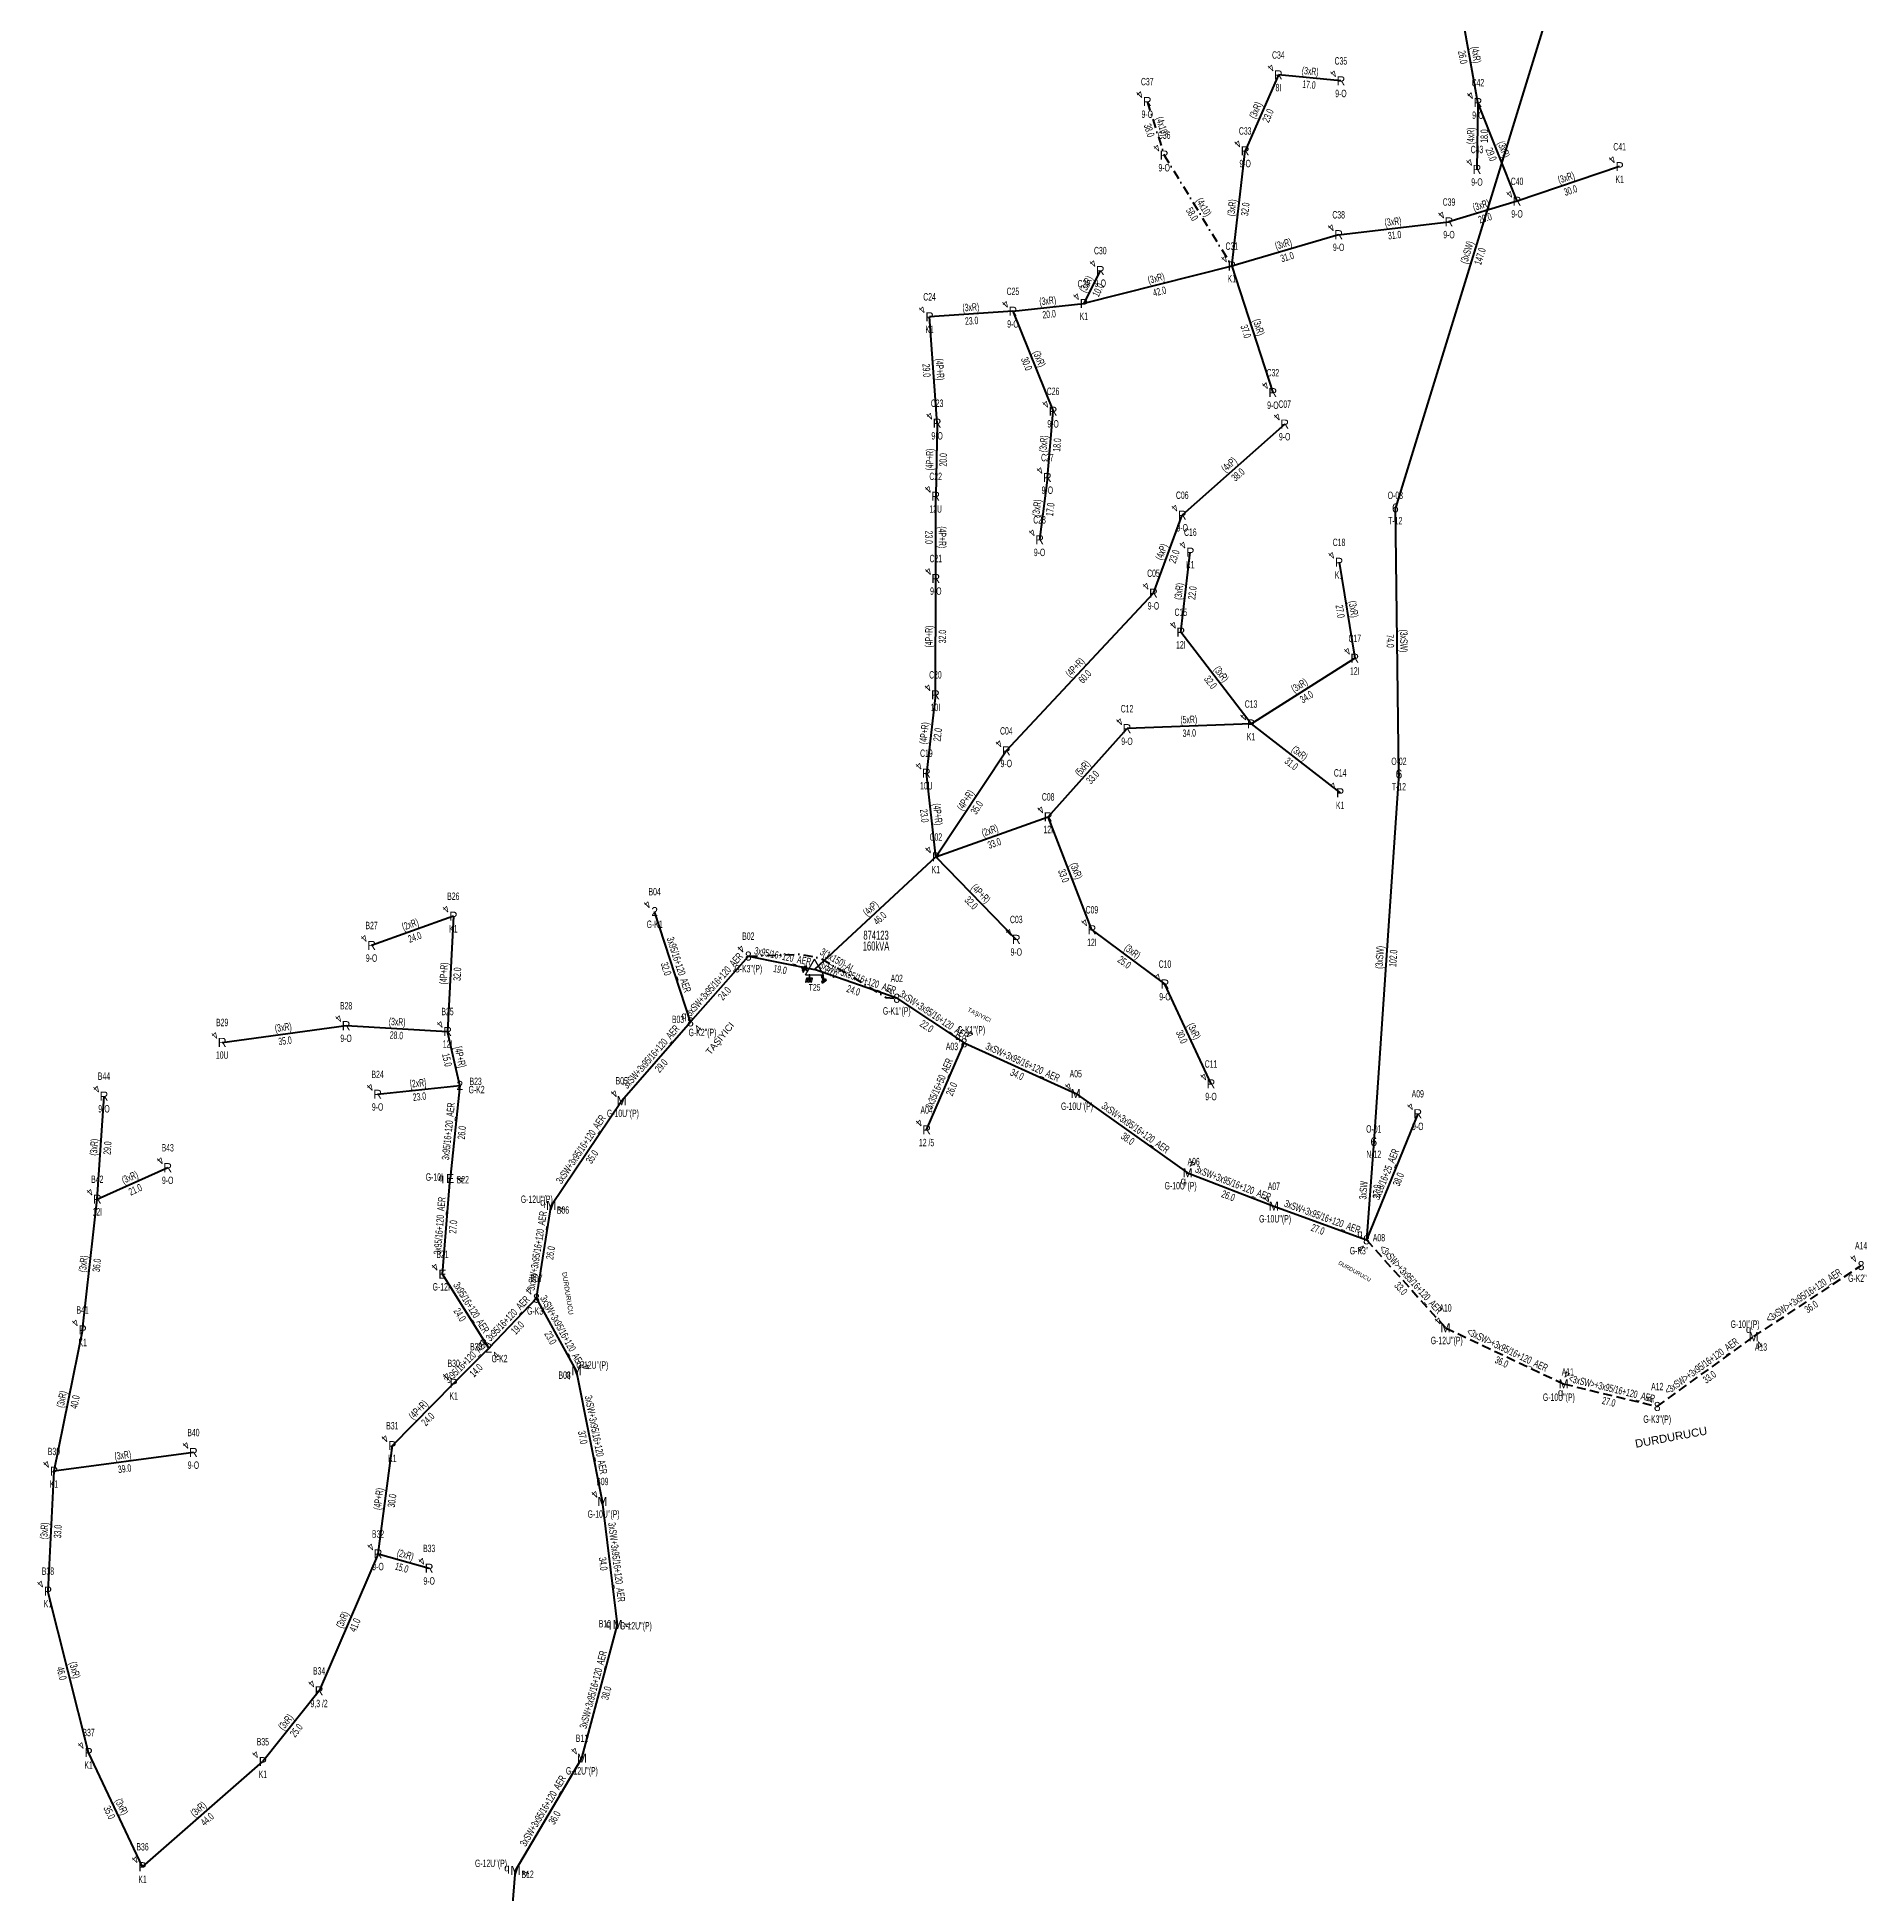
# Model space of a CAD drawing. Header units: millimetres. Extents: x 575398 to 593980, y 4181204 to 4193824.
# Drawn here: x 578918 to 579423, y 4191492 to 4192005 of the extents above; entities that cross this region are included whole.
import ezdxf
from ezdxf.enums import TextEntityAlignment as Align

# ---------------------------------------------------------------- set-up
doc = ezdxf.new("R2010")
doc.units = ezdxf.units.MM
doc.linetypes.add('DASHDOT', pattern=[5, 2.5, -1.25, 0, -1.25])
doc.linetypes.add('DASHED', pattern=[3.75, 2.5, -1.25])
for name, color, linetype, lineweight in [('DIREK_AG_MEVCUT', 120, 'Continuous', 25), ('DIREK_AG_YENI', 108, 'Continuous', 25), ('DIREK_ENH_MEVCUT', 6, 'Continuous', 25), ('DIREK_OG_YENI', 10, 'Continuous', 25), ('HAT_AG_HAVAI_BYSK', 3, 'Continuous', 50), ('HAT_AG_HAVAI_MEVCUT', 126, 'Continuous', 50), ('HAT_AG_HAVAI_YENI', 3, 'Continuous', 50), ('HAT_AG_YERALTI_MEVCUT', 126, 'DASHDOT', 50), ('HAT_OG_HAVAI_ILERDE', 1, 'DASHED', 70), ('HAT_OG_HAVAI_MEVCUT', 48, 'Continuous', 70), ('HAT_OG_HAVAI_YENI', 1, 'Continuous', 70), ('HAT_OG_YERALTI_YENI', 1, 'DASHDOT', 70), ('KULLANICI', 1, 'Continuous', 25), ('TRAFO_MEVCUT', 5, 'Continuous', 30), ('TRAFO_TADILAT_BYSK', 5, 'Continuous', 30)]:
    doc.layers.add(name, color=color, linetype=linetype, lineweight=lineweight)
doc.styles.add('Direk', font='B_CAD')
doc.styles.get("Standard").update_dxf_attribs({"font": 'Arial'})

# ---------------------------------------------------------------- blocks, each defined once
blk = doc.blocks.new('MEV_DIREK')
h = blk.add_hatch(color=32)
h.paths.add_polyline_path([(-2.14, 0.97), (-2.35, 1.09), (-3.31, -0.55), (-3.09, -0.67), (-2.67, 0.06), (-1.89, -0.39), (-1.79, -0.22), (-2.56, 0.23)])
h.paths.add_polyline_path([(-3.46, -0.17), (-3.33, -0.25), (-2.61, 0.99), (-2.74, 1.06)])
h.paths.add_polyline_path([(-3.54, 0.29), (-3.41, 0.22), (-3.05, 0.82), (-3.18, 0.9)])
h.paths.add_polyline_path([(-3.58, 0.81), (-3.66, 0.68), (-3.53, 0.61), (-3.45, 0.74)])
h.paths.add_polyline_path([(-1.51, -2.34), (-2.26, -2.33), (-2.52, -3.47), (-2.42, -3.47), (-2.21, -2.53), (-1.91, -2.54), (-2.12, -3.47), (-2.02, -3.47), (-1.81, -2.54), (-1.51, -2.54), (-1.72, -3.47), (-1.62, -3.48), (-1.41, -2.54), (-1.11, -2.54), (-1.32, -3.48), (-1.22, -3.48), (-1.01, -2.54), (-0.71, -2.55), (-0.92, -3.48), (-0.82, -3.48), (-0.56, -2.35), (-1.31, -2.34), (-1.31, -1.44), (-1.51, -1.44)])
at = {"layer": 'TRAFO_MEVCUT'}
for points in [[(2.35, -1.57), (2.12, -1.92), (2.08, -1.44), (1.94, -1.44), (2.01, -2.32), (2.25, -1.96), (2.31, -2.67), (2.1, -2.67), (2.39, -2.87), (2.4, -2.86), (2.64, -2.49), (2.45, -2.63)], [(2.35, -1.57), (2.12, -1.92), (2.08, -1.44), (1.94, -1.44), (2.01, -2.32), (2.25, -1.96), (2.31, -2.67), (2.1, -2.67), (2.39, -2.87), (1.98, -3.19), (2.2, -3.79), (2.26, -3.74), (2.08, -3.26), (2.26, -3.13), (2.44, -3.6), (2.49, -3.56), (2.32, -3.08), (2.49, -2.94), (2.67, -3.42), (2.73, -3.38), (2.55, -2.9), (2.73, -2.76), (2.91, -3.24), (2.97, -3.2), (2.79, -2.72), (2.97, -2.58), (3.15, -3.06), (3.21, -3.01), (2.98, -2.42), (2.4, -2.86), (2.64, -2.49), (2.45, -2.63)], [(2.97, -2.58), (3.15, -3.06), (3.21, -3.01), (2.98, -2.42), (2.4, -2.86), (2.64, -2.49), (2.45, -2.63), (2.35, -1.57), (2.12, -1.92), (2.08, -1.44), (1.94, -1.44), (2.01, -2.32), (2.25, -1.96), (2.31, -2.67), (2.1, -2.67), (2.39, -2.87), (1.98, -3.19), (2.2, -3.79), (2.26, -3.74), (2.08, -3.26), (2.26, -3.13), (2.44, -3.6), (2.49, -3.56), (2.32, -3.08), (2.49, -2.94), (2.67, -3.42), (2.73, -3.38), (2.55, -2.9), (2.73, -2.76), (2.91, -3.24), (2.97, -3.2), (2.79, -2.72)]]:
    blk.add_hatch(color=32, dxfattribs=at).paths.add_polyline_path(points)
at = {"layer": 'TRAFO_MEVCUT', "linetype": 'Continuous'}
for p, q in [((-2.5, -1.44), (0, 2.89)), ((2.5, -1.44), (0, 2.89)), ((-2.5, -1.44), (2.5, -1.44))]:
    blk.add_line(p, q, dxfattribs=at)
at = {"layer": 'TRAFO_MEVCUT', "color": 32, "flags": 128}
blk.add_lwpolyline([(1.94, -1.44), (2.08, -1.44), (2.12, -1.92), (2.35, -1.57), (2.45, -2.63), (2.64, -2.49), (2.4, -2.86), (2.98, -2.42), (3.21, -3.01), (3.15, -3.06), (2.97, -2.58), (2.79, -2.72), (2.97, -3.2), (2.91, -3.24), (2.73, -2.76), (2.55, -2.9), (2.73, -3.38), (2.67, -3.42), (2.49, -2.94), (2.32, -3.08), (2.49, -3.56), (2.44, -3.6), (2.26, -3.13), (2.08, -3.26), (2.26, -3.74), (2.2, -3.79), (1.98, -3.19), (2.39, -2.87), (2.1, -2.67), (2.31, -2.67), (2.25, -1.96), (2.01, -2.32), (1.94, -1.44)], dxfattribs=at)
at = {"layer": 'TRAFO_TADILAT_BYSK', "color": 32, "flags": 128}
for points in [[(-3.53, 0.61), (-3.45, 0.74), (-3.58, 0.81), (-3.66, 0.68), (-3.53, 0.61)], [(-3.41, 0.22), (-3.05, 0.82), (-3.18, 0.9), (-3.54, 0.29), (-3.41, 0.22)], [(-3.33, -0.25), (-2.61, 0.99), (-2.74, 1.06), (-3.46, -0.17), (-3.33, -0.25)], [(-1.79, -0.22), (-2.56, 0.23), (-2.14, 0.97), (-2.35, 1.09), (-3.31, -0.55), (-3.09, -0.67), (-2.67, 0.06), (-1.89, -0.39), (-1.79, -0.22)], [(-1.31, -1.44), (-1.51, -1.44), (-1.51, -2.34), (-2.26, -2.33), (-2.52, -3.47), (-2.42, -3.47), (-2.21, -2.53), (-1.91, -2.54), (-2.12, -3.47), (-2.02, -3.47), (-1.81, -2.54), (-1.51, -2.54), (-1.72, -3.47), (-1.62, -3.48), (-1.41, -2.54), (-1.11, -2.54), (-1.32, -3.48), (-1.22, -3.48), (-1.01, -2.54), (-0.71, -2.55), (-0.92, -3.48), (-0.82, -3.48), (-0.56, -2.35), (-1.31, -2.34), (-1.31, -1.44)]]:
    blk.add_lwpolyline(points, dxfattribs=at)

msp = doc.modelspace()

# ---------------------------------------------------------------- linework, layer by layer
at = {"layer": 'HAT_AG_HAVAI_BYSK'}
for p, q in [((579034.87, 4191715.43), (579031.48, 4191730.36)), ((579012.16, 4191712.98), (579034.87, 4191715.43))]:
    msp.add_line(p, q, dxfattribs=at)
at = {"layer": 'HAT_AG_HAVAI_MEVCUT'}
for p, q in [((579316.13, 4191987.06), (579311.48, 4192012.79)), ((579261, 4191994.69), (579251.83, 4191973.7)), ((579278.28, 4191993.07), (579261, 4191994.69)), ((579316.13, 4191987.06), (579315.87, 4191968.59)), ((579326.95, 4191959.78), (579316.13, 4191987.06)), ((579248.14, 4191941.88), (579251.83, 4191973.7)), ((579355.29, 4191969.35), (579326.95, 4191959.78)), ((579326.95, 4191959.78), (579308.14, 4191954.06)), ((579277.66, 4191950.54), (579248.14, 4191941.88)), ((579277.66, 4191950.54), (579308.14, 4191954.06)), ((579248.14, 4191941.88), (579207.27, 4191931.49)), ((579211.81, 4191940.64), (579207.27, 4191931.49)), ((579248.14, 4191941.88), (579259.48, 4191906.9)), ((579187.67, 4191929.38), (579207.27, 4191931.49)), ((579187.67, 4191929.38), (579164.63, 4191927.87)), ((579166.73, 4191898.46), (579164.63, 4191927.87)), ((579187.67, 4191929.38), (579198.77, 4191901.76)), ((579197.18, 4191883.44), (579198.77, 4191901.76)), ((579166.73, 4191898.46), (579166.33, 4191878.25)), ((579262.75, 4191898.21), (579234.45, 4191873.04)), ((579197.18, 4191883.44), (579195.03, 4191866.24)), ((579166.37, 4191855.55), (579166.33, 4191878.25)), ((579226.49, 4191851.47), (579234.45, 4191873.04)), ((579234.06, 4191840.69), (579236.68, 4191862.82)), ((579277.76, 4191860.01), (579282.11, 4191833.48)), ((579166.26, 4191823.4), (579166.37, 4191855.55)), ((579185.85, 4191807.91), (579226.49, 4191851.47)), ((579253.45, 4191815.33), (579234.06, 4191840.69)), ((579253.45, 4191815.33), (579282.11, 4191833.48)), ((579166.26, 4191823.4), (579163.76, 4191801.74)), ((579197.41, 4191789.67), (579219.19, 4191814.03)), ((579253.45, 4191815.33), (579219.19, 4191814.03)), ((579253.45, 4191815.33), (579278.07, 4191796.31)), ((579166.39, 4191778.58), (579185.85, 4191807.91)), ((579166.39, 4191778.58), (579163.76, 4191801.74)), ((579166.39, 4191778.58), (579197.41, 4191789.67)), ((579209.5, 4191758.47), (579197.41, 4191789.67)), ((579166.39, 4191778.58), (579132.878, 4191747.428)), ((579166.39, 4191778.58), (579188.6, 4191755.8)), ((579033.08, 4191762.21), (579010.49, 4191754.13)), ((579033.08, 4191762.21), (579031.48, 4191730.36)), ((579209.5, 4191758.47), (579229.67, 4191743.46)), ((579242.4, 4191715.86), (579229.67, 4191743.46)), ((578969.22, 4191727.33), (579003.45, 4191731.95)), ((579003.45, 4191731.95), (579031.48, 4191730.36)), ((578934.72, 4191684), (578936.57, 4191712.48)), ((578934.72, 4191684), (578954.17, 4191692.71)), ((578930.67, 4191647.88), (578934.72, 4191684)), ((578930.67, 4191647.88), (578922.74, 4191608.79)), ((579016.23, 4191615.89), (579033.17, 4191633.12)), ((578961.27, 4191614), (578922.74, 4191608.79)), ((579012.28, 4191585.97), (579016.23, 4191615.89)), ((578922.74, 4191608.79), (578921.08, 4191575.7)), ((579012.28, 4191585.97), (578995.99, 4191548.13)), ((579012.28, 4191585.97), (579026.4, 4191581.99)), ((578932.31, 4191531.1), (578921.08, 4191575.7)), ((578995.99, 4191548.13), (578980.46, 4191528.56)), ((578947.21, 4191499.53), (578932.31, 4191531.1)), ((578947.21, 4191499.53), (578980.46, 4191528.56))]:
    msp.add_line(p, q, dxfattribs=at)
at = {"layer": 'HAT_AG_HAVAI_YENI'}
for p, q in [((579098.588, 4191732.994), (579088.692, 4191763.478)), ((579114.575, 4191751.186), (579132.878, 4191747.428)), ((579163.82, 4191703.14), (579174.185, 4191727.211)), ((579034.87, 4191715.43), (579032.211, 4191689.711)), ((579299.52, 4191707.62), (579285.338, 4191672.758)), ((579030.073, 4191663.271), (579032.211, 4191689.711)), ((579042.872, 4191642.841), (579030.073, 4191663.271)), ((579056.03, 4191656.615), (579042.872, 4191642.841)), ((579033.17, 4191633.12), (579042.872, 4191642.841))]:
    msp.add_line(p, q, dxfattribs=at)
at = {"layer": 'HAT_AG_YERALTI_MEVCUT', "flags": 128}
for points in [[(579224.78, 4191987.34), (579229.46, 4191972.55)], [(579229.46, 4191972.55), (579248.14, 4191941.88)]]:
    msp.add_lwpolyline(points, dxfattribs=at)
at = {"layer": 'HAT_OG_HAVAI_ILERDE'}
for p, q in [((579285.338, 4191672.758), (579307.174, 4191648.446)), ((579392.343544, 4191646.002986), (579421.993, 4191665.646)), ((579307.174, 4191648.446), (579339.802, 4191632.959)), ((579365.670934, 4191626.707639), (579392.343544, 4191646.002986)), ((579339.802, 4191632.959), (579365.670934, 4191626.707639))]:
    msp.add_line(p, q, dxfattribs=at)
at = {"layer": 'HAT_OG_HAVAI_MEVCUT'}
for p, q in [((579336.48, 4192015.21), (579293.32, 4191875.01)), ((579294.31, 4191801.5), (579293.32, 4191875.01)), ((579294.31, 4191801.5), (579287.36, 4191699.9))]:
    msp.add_line(p, q, dxfattribs=at)
at = {"layer": 'HAT_OG_HAVAI_YENI'}
for p, q in [((579098.588, 4191732.994), (579114.575, 4191751.186)), ((579155.578, 4191739.521), (579132.878, 4191747.428)), ((579155.578, 4191739.521), (579174.185, 4191727.211)), ((579079.591, 4191711.222), (579098.588, 4191732.994)), ((579174.185, 4191727.211), (579205.029, 4191713.177)), ((579060.113, 4191682.282), (579079.591, 4191711.222)), ((579205.029, 4191713.177), (579235.941008, 4191691.310384)), ((579287.36, 4191699.9), (579285.338, 4191672.758)), ((579235.941008, 4191691.310384), (579259.76, 4191682.08)), ((579056.03, 4191656.615), (579060.113, 4191682.282)), ((579259.76, 4191682.08), (579285.338, 4191672.758)), ((579067.106, 4191636.568), (579056.03, 4191656.615)), ((579074.252, 4191600.48), (579067.106, 4191636.568)), ((579078.451, 4191566.439), (579074.252, 4191600.48)), ((579068.593, 4191529.525), (579078.451, 4191566.439)), ((579050.251, 4191498.487), (579068.593, 4191529.525)), ((579047.186, 4191460.619), (579050.251, 4191498.487))]:
    msp.add_line(p, q, dxfattribs=at)
at = {"layer": 'HAT_OG_YERALTI_YENI', "flags": 128}
msp.add_lwpolyline([(579114.575, 4191751.186), (579128.922341, 4191751.680676), (579134.383323, 4191750.615118), (579142.175213, 4191746.153096), (579152.697594, 4191739.693153), (579155.578, 4191739.521)], dxfattribs=at)

# ---------------------------------------------------------------- block references
at = {"layer": 'TRAFO_MEVCUT'}
msp.add_blockref('MEV_DIREK', (579132.878, 4191747.428), dxfattribs=at)

# ---------------------------------------------------------------- texts
at = {"layer": 'DIREK_AG_MEVCUT', "color": 32, "style": 'Direk'}
for p in [(579259.020101, 4191996.669899), (579276.300101, 4191995.049899), (579222.800101, 4191989.319899), (579314.150101, 4191989.039899), (579249.850101, 4191975.679899), (579227.480101, 4191974.529899), (579313.890101, 4191970.569899), (579353.310101, 4191971.329899), (579324.970101, 4191961.759899), (579306.160101, 4191956.039899), (579275.680101, 4191952.519899), (579209.830101, 4191942.619899), (579246.160101, 4191943.859899), (579162.650101, 4191929.849899), (579185.690101, 4191931.359899), (579205.290101, 4191933.469899), (579257.500101, 4191908.879899), (579196.790101, 4191903.739899), (579164.750101, 4191900.439899), (579260.770101, 4191900.189899), (579195.200101, 4191885.419899), (579164.350101, 4191880.229899), (579232.470101, 4191875.019899), (579193.050101, 4191868.219899), (579234.700101, 4191864.799899), (579275.780101, 4191861.989899), (579164.390101, 4191857.529899), (579224.510101, 4191853.449899), (579232.080101, 4191842.669899), (579280.130101, 4191835.459899), (579164.280101, 4191825.379899), (579217.210101, 4191816.009899), (579251.470101, 4191817.309899), (579183.870101, 4191809.889899), (579161.780101, 4191803.719899), (579276.090101, 4191798.289899), (579195.430101, 4191791.649899), (579164.410101, 4191780.559899), (579031.100101, 4191764.189899), (579207.520101, 4191760.449899), (579008.510101, 4191756.109899), (579186.620101, 4191757.779899), (579227.690101, 4191745.439899), (579001.470101, 4191733.929899), (578967.240101, 4191729.309899), (579029.500101, 4191732.339899), (578934.590101, 4191714.459899), (579010.180101, 4191714.959899), (579240.420101, 4191717.839899), (579297.540101, 4191709.599899), (579161.840101, 4191705.119899), (578952.190101, 4191694.689899), (578932.740101, 4191685.979899), (578928.690101, 4191649.859899), (579031.190101, 4191635.099899), (578959.290101, 4191615.979899), (579014.250101, 4191617.869899), (578920.760101, 4191610.769899), (579010.300101, 4191587.949899), (579024.420101, 4191583.969899), (578919.100101, 4191577.679899), (578994.010101, 4191550.109899), (578930.330101, 4191533.079899), (578978.480101, 4191530.539899), (578945.230101, 4191501.509899)]:
    msp.add_text('4', height=2, rotation=225.000001, dxfattribs=at).set_placement(p, align=Align.MIDDLE_CENTER)
at = {"layer": 'DIREK_AG_MEVCUT', "width": 0.53}
for s, p in [('C34', (579261, 4192000.19)), ('C35', (579278.28, 4191998.57)), ('C37', (579224.78, 4191992.84)), ('8I', (579261, 4191991.19)), ('C42', (579316.13, 4191992.56)), ('9-O', (579278.28, 4191989.57)), ('9-O', (579224.78, 4191983.84)), ('9-O', (579316.13, 4191983.56)), ('C36', (579229.46, 4191978.05)), ('C33', (579251.83, 4191979.2)), ('C41', (579355.29, 4191974.85)), ('9-O', (579251.83, 4191970.2)), ('C43', (579315.87, 4191974.09)), ('9-O', (579229.46, 4191969.05)), ('9-O', (579315.87, 4191965.09)), ('C40', (579326.95, 4191965.28)), ('K1', (579355.29, 4191965.85)), ('C39', (579308.14, 4191959.56)), ('C38', (579277.66, 4191956.04)), ('9-O', (579326.95, 4191956.28)), ('9-O', (579308.14, 4191950.56)), ('C30', (579211.81, 4191946.14)), ('C31', (579248.14, 4191947.38)), ('9-O', (579277.66, 4191947.04)), ('C25', (579187.67, 4191934.88)), ('C29', (579207.27, 4191936.99)), ('9-O', (579211.81, 4191937.14)), ('K1', (579248.14, 4191938.38)), ('C24', (579164.63, 4191933.37)), ('K1', (579164.63, 4191924.37)), ('9-O', (579187.67, 4191925.88)), ('K1', (579207.27, 4191927.99)), ('C32', (579259.48, 4191912.4)), ('C23', (579166.73, 4191903.96)), ('C26', (579198.77, 4191907.26)), ('9-O', (579259.48, 4191903.4)), ('C07', (579262.75, 4191903.71)), ('9-O', (579198.77, 4191898.26)), ('9-O', (579166.73, 4191894.96)), ('9-O', (579262.75, 4191894.71)), ('C27', (579197.18, 4191888.94)), ('C22', (579166.33, 4191883.75)), ('9-O', (579197.18, 4191879.94)), ('C06', (579234.45, 4191878.54)), ('12U', (579166.33, 4191874.75)), ('C28', (579195.03, 4191871.74)), ('9-O', (579234.45, 4191869.54)), ('C16', (579236.68, 4191868.32)), ('9-O', (579195.03, 4191862.74)), ('C18', (579277.76, 4191865.51)), ('C21', (579166.37, 4191861.05)), ('C05', (579226.49, 4191856.97)), ('K1', (579236.68, 4191859.32)), ('9-O', (579166.37, 4191852.05)), ('K1', (579277.76, 4191856.51)), ('9-O', (579226.49, 4191847.97)), ('C15', (579234.06, 4191846.19)), ('12I', (579234.06, 4191837.19)), ('C17', (579282.11, 4191838.98)), ('C20', (579166.26, 4191828.9)), ('12I', (579282.11, 4191829.98)), ('C13', (579253.45, 4191820.83)), ('10I', (579166.26, 4191819.9)), ('C12', (579219.19, 4191819.53)), ('C04', (579185.85, 4191813.41)), ('9-O', (579219.19, 4191810.53)), ('K1', (579253.45, 4191811.83)), ('C19', (579163.76, 4191807.24)), ('9-O', (579185.85, 4191804.41)), ('C14', (579278.07, 4191801.81)), ('10U', (579163.76, 4191798.24)), ('C08', (579197.41, 4191795.17)), ('K1', (579278.07, 4191792.81)), ('12I', (579197.41, 4191786.17)), ('C02', (579166.39, 4191784.08)), ('K1', (579166.39, 4191775.08)), ('B26', (579033.08, 4191767.71)), ('B27', (579010.49, 4191759.63)), ('C03', (579188.6, 4191761.3)), ('C09', (579209.5, 4191763.97)), ('K1', (579033.08, 4191758.71)), ('12I', (579209.5, 4191754.97)), ('9-O', (579010.49, 4191750.63)), ('9-O', (579188.6, 4191752.3)), ('C10', (579229.67, 4191748.96)), ('9-O', (579229.67, 4191739.96)), ('B28', (579003.45, 4191737.45)), ('B25', (579031.48, 4191735.86)), ('B29', (578969.22, 4191732.83)), ('9-O', (579003.45, 4191728.45)), ('10U', (578969.22, 4191723.83)), ('12I', (579031.48, 4191726.86)), ('B44', (578936.57, 4191717.98)), ('B24', (579012.16, 4191718.48)), ('C11', (579242.4, 4191721.36)), ('A09', (579299.52, 4191713.12)), ('9-O', (578936.57, 4191708.98)), ('9-O', (579012.16, 4191709.48)), ('A04', (579163.82, 4191708.64)), ('9-O', (579242.4, 4191712.36)), ('9-O', (579299.52, 4191704.12)), ('B43', (578954.17, 4191698.21)), ('12 /5', (579163.82, 4191699.64)), ('B42', (578934.72, 4191689.5)), ('9-O', (578954.17, 4191689.21)), ('12I', (578934.72, 4191680.5)), ('B41', (578930.67, 4191653.38)), ('K1', (578930.67, 4191644.38)), ('B30', (579033.17, 4191638.62)), ('K1', (579033.17, 4191629.62)), ('B31', (579016.23, 4191621.39)), ('B40', (578961.27, 4191619.5)), ('B39', (578922.74, 4191614.29)), ('9-O', (578961.27, 4191610.5)), ('K1', (579016.23, 4191612.39)), ('K1', (578922.74, 4191605.29)), ('B32', (579012.28, 4191591.47)), ('B33', (579026.4, 4191587.49)), ('B38', (578921.08, 4191581.2)), ('9-O', (579012.28, 4191582.47)), ('9-O', (579026.4, 4191578.49)), ('K1', (578921.08, 4191572.2)), ('B34', (578995.99, 4191553.63)), ('9,3 /2', (578995.99, 4191544.63)), ('B37', (578932.31, 4191536.6)), ('B35', (578980.46, 4191534.06)), ('K1', (578932.31, 4191527.6)), ('K1', (578980.46, 4191525.06)), ('B36', (578947.21, 4191505.03)), ('K1', (578947.21, 4191496.03))]:
    msp.add_text(s, height=2.05, dxfattribs=at).set_placement(p, align=Align.MIDDLE_CENTER)
at = {"layer": 'DIREK_AG_MEVCUT', "style": 'Direk'}
for s, p in [('R', (579261, 4191994.69)), ('R', (579278.28, 4191993.07)), ('R', (579224.78, 4191987.34)), ('R', (579316.13, 4191987.06)), ('R', (579229.46, 4191972.55)), ('R', (579251.83, 4191973.7)), ('P', (579355.29, 4191969.35)), ('R', (579315.87, 4191968.59)), ('R', (579326.95, 4191959.78)), ('R', (579308.14, 4191954.06)), ('R', (579277.66, 4191950.54)), ('R', (579211.81, 4191940.64)), ('P', (579248.14, 4191941.88)), ('R', (579187.67, 4191929.38)), ('P', (579207.27, 4191931.49)), ('P', (579164.63, 4191927.87)), ('R', (579259.48, 4191906.9)), ('R', (579166.73, 4191898.46)), ('R', (579198.77, 4191901.76)), ('R', (579262.75, 4191898.21)), ('R', (579197.18, 4191883.44)), ('R', (579166.33, 4191878.25)), ('R', (579234.45, 4191873.04)), ('R', (579195.03, 4191866.24)), ('P', (579236.68, 4191862.82)), ('P', (579277.76, 4191860.01)), ('R', (579166.37, 4191855.55)), ('R', (579226.49, 4191851.47)), ('R', (579234.06, 4191840.69)), ('R', (579282.11, 4191833.48)), ('R', (579166.26, 4191823.4)), ('P', (579253.45, 4191815.33)), ('R', (579219.19, 4191814.03)), ('R', (579185.85, 4191807.91)), ('R', (579163.76, 4191801.74)), ('P', (579278.07, 4191796.31)), ('R', (579197.41, 4191789.67)), ('P', (579166.39, 4191778.58)), ('P', (579033.08, 4191762.21)), ('R', (579010.49, 4191754.13)), ('R', (579188.6, 4191755.8)), ('R', (579209.5, 4191758.47)), ('R', (579229.67, 4191743.46)), ('R', (579003.45, 4191731.95)), ('R', (579031.48, 4191730.36)), ('R', (578969.22, 4191727.33)), ('R', (579012.16, 4191712.98)), ('R', (579242.4, 4191715.86)), ('R', (578936.57, 4191712.48)), ('R', (579299.52, 4191707.62)), ('R', (579163.82, 4191703.14)), ('R', (578954.17, 4191692.71)), ('R', (578934.72, 4191684)), ('P', (578930.67, 4191647.88)), ('P', (579033.17, 4191633.12)), ('P', (579016.23, 4191615.89)), ('R', (578961.27, 4191614)), ('P', (578922.74, 4191608.79)), ('R', (579012.28, 4191585.97)), ('R', (579026.4, 4191581.99)), ('P', (578921.08, 4191575.7)), ('R', (578995.99, 4191548.13)), ('P', (578932.31, 4191531.1)), ('P', (578980.46, 4191528.56)), ('P', (578947.21, 4191499.53))]:
    msp.add_text(s, height=2.5, dxfattribs=at).set_placement(p, align=Align.MIDDLE_CENTER)
at = {"layer": 'DIREK_AG_YENI', "color": 32, "style": 'Direk'}
for rotation, p in [(225.000001, (579086.712101, 4191765.457899)), (444.737192, (579034.999196, 4191689.454172)), (225.000001, (579028.093101, 4191665.250899)), (405.683156, (579044.875365, 4191640.884848))]:
    msp.add_text('4', height=2, rotation=rotation, dxfattribs=at).set_placement(p, align=Align.MIDDLE_CENTER)
at = {"layer": 'DIREK_AG_YENI', "width": 0.53}
for s, p in [('B04', (579088.692, 4191768.978)), ('G-K1', (579088.692, 4191759.978)), ('G-K2', (579039.509707, 4191714.282837)), ('B23', (579039.245838, 4191716.554162)), ('G-10I', (579027.833138, 4191690.114256)), ('B22', (579035.696246, 4191689.389965)), ('B21', (579030.073, 4191668.771)), ('G-12I', (579029.73579, 4191659.771)), ('B20', (579039.394079, 4191643.233509)), ('G-K2', (579045.837033, 4191639.945843))]:
    msp.add_text(s, height=2.05, dxfattribs=at).set_placement(p, align=Align.MIDDLE_CENTER)
at = {"layer": 'DIREK_AG_YENI', "style": 'Direk'}
for s, p in [('2', (579088.692, 4191763.478)), ('2', (579034.87, 4191715.43)), ('E', (579032.211, 4191689.711)), ('E', (579030.073, 4191663.271)), ('2', (579042.872, 4191642.841))]:
    msp.add_text(s, height=2.5, dxfattribs=at).set_placement(p, align=Align.MIDDLE_CENTER)
at = {"layer": 'DIREK_AG_YENI', "color": 4, "style": 'Direk'}
for p in [(579029.721539, 4191689.940311), (579041.104233, 4191644.608767)]:
    msp.add_text('q', height=2, dxfattribs=at).set_placement(p, align=Align.MIDDLE_CENTER)
at = {"layer": 'DIREK_ENH_MEVCUT', "width": 0.53}
for s, p in [('O-03', (579293.32, 4191878.51)), ('T-12', (579293.32, 4191871.51)), ('O-02', (579294.31, 4191805)), ('T-12', (579294.31, 4191798)), ('O-01', (579287.36, 4191703.4)), ('N-12', (579287.36, 4191696.4))]:
    msp.add_text(s, height=2.05, dxfattribs=at).set_placement(p, align=Align.MIDDLE_CENTER)
at = {"layer": 'DIREK_ENH_MEVCUT', "style": 'Direk'}
for p in [(579293.32, 4191875.01), (579294.31, 4191801.5), (579287.36, 4191699.9)]:
    msp.add_text('6', height=2.5, dxfattribs=at).set_placement(p, align=Align.MIDDLE_CENTER)
at = {"layer": 'DIREK_OG_YENI', "width": 0.53}
for s, p in [('B02', (579114.575, 4191756.686)), ("G-K3''(P)", (579114.575, 4191747.686)), ('A02', (579155.578, 4191745.021)), ('B03', (579095.159004, 4191733.695418)), ("G-K1''(P)", (579155.578, 4191736.021)), ("G-K2''(P)", (579101.917021, 4191730.078891)), ("G-K1''(P)", (579176.169112, 4191730.79392)), ('A03', (579170.831006, 4191726.210638)), ('A05', (579205.029, 4191718.677)), ('B05', (579079.591, 4191716.722)), ("G-10U''(P)", (579079.92821, 4191707.722)), ("G-10U''(P)", (579205.36621, 4191709.677)), ('A06', (579237.596493, 4191694.39411)), ("G-10U''(P)", (579234.010463, 4191687.714293)), ('A07', (579259.76, 4191687.58)), ("G-12U''(P)", (579056.129078, 4191683.983298)), ('B06', (579063.369678, 4191680.999794)), ("G-10U''(P)", (579260.09721, 4191678.58)), ('A08', (579288.785922, 4191673.359528)), ("G-K3''", (579283.312713, 4191669.760759)), ('A14', (579421.993, 4191671.146)), ('B07', (579056.03, 4191662.115)), ("G-K2''", (579420.981285, 4191662.146)), ("G-K3''", (579056.03, 4191653.115)), ('A10', (579307.174, 4191653.946)), ("G-10I''(P)", (579389.952367, 4191649.455813)), ("G-12U''(P)", (579307.51121, 4191644.946)), ('A13', (579394.336206, 4191643.125609)), ("G-12U''(P)", (579071.478456, 4191638.164688)), ('A11', (579340.969671, 4191636.258476)), ('B08', (579063.818345, 4191635.367448)), ('A12', (579365.670934, 4191632.207639)), ("G-10U''(P)", (579338.497487, 4191629.272851)), ("G-K3''(P)", (579365.670934, 4191623.207639)), ('B09', (579074.252, 4191605.98)), ("G-10U''(P)", (579074.58921, 4191596.98)), ('B10', (579074.959357, 4191566.680716)), ("G-12U''(P)", (579083.503448, 4191566.112578)), ('B11', (579068.593, 4191535.025)), ("G-12U''(P)", (579068.593, 4191526.025)), ("G-12U''(P)", (579043.480817, 4191500.459463)), ('B12', (579053.587086, 4191497.42845))]:
    msp.add_text(s, height=2.05, dxfattribs=at).set_placement(p, align=Align.MIDDLE_CENTER)
at = {"layer": 'DIREK_OG_YENI', "color": 32, "style": 'Direk'}
for rotation, p in [(225.000001, (579112.595101, 4191753.165899)), (225.000001, (579153.598101, 4191741.500899)), (408.792488, (579100.69452, 4191731.149393)), (145.267536, (579175.780287, 4191729.5121)), (225.000001, (579077.611101, 4191713.201899)), (225.000001, (579203.049101, 4191715.156899)), (151.771075, (579237.265396, 4191693.777365)), (225.000001, (579257.780101, 4191684.059899)), (428.509654, (579062.718342, 4191681.256236)), (325.952429, (579283.770333, 4191670.437996)), (225.000001, (579420.013101, 4191667.625899)), (225.000001, (579054.050101, 4191658.594899)), (225.000001, (579305.194101, 4191650.425899)), (394.703661, (579393.937674, 4191643.701085)), (110.060657, (579069.736124, 4191637.528441)), (160.511337, (579340.736137, 4191635.598581)), (225.000001, (579363.691035, 4191628.687538)), (225.000001, (579072.272101, 4191602.459899)), (446.039899, (579081.244315, 4191566.245627)), (225.000001, (579066.613101, 4191531.504899)), (432.395616, (579052.919869, 4191497.64016))]:
    msp.add_text('4', height=2, rotation=rotation, dxfattribs=at).set_placement(p, align=Align.MIDDLE_CENTER)
at = {"layer": 'DIREK_OG_YENI', "style": 'Direk'}
for s, p in [('8', (579114.575, 4191751.186)), ('8', (579155.578, 4191739.521)), ('8', (579098.588, 4191732.994)), ('8', (579174.185, 4191727.211)), ('M', (579205.029, 4191713.177)), ('M', (579079.591, 4191711.222)), ('M', (579235.941008, 4191691.310384)), ('M', (579060.113, 4191682.282)), ('M', (579259.76, 4191682.08)), ('8', (579285.338, 4191672.758)), ('8', (579421.993, 4191665.646)), ('8', (579056.03, 4191656.615)), ('M', (579307.174, 4191648.446)), ('M', (579392.343544, 4191646.002986)), ('M', (579067.106, 4191636.568)), ('M', (579339.802, 4191632.959)), ('8', (579365.670934, 4191626.707639)), ('M', (579074.252, 4191600.48)), ('M', (579078.451, 4191566.439)), ('M', (579068.593, 4191529.525)), ('M', (579050.251, 4191498.487))]:
    msp.add_text(s, height=2.5, dxfattribs=at).set_placement(p, align=Align.MIDDLE_CENTER)
at = {"layer": 'DIREK_OG_YENI', "color": 4, "style": 'Direk'}
for p in [(579096.820233, 4191734.761767), (579172.417233, 4191728.978767), (579234.758519, 4191689.107722), (579057.786802, 4191683.197861), (579283.570233, 4191674.525767), (579390.920214, 4191648.058255), (579064.757675, 4191635.710463), (579338.967949, 4191630.602231), (579075.956969, 4191566.611654), (579047.868081, 4191499.243107)]:
    msp.add_text('q', height=2, dxfattribs=at).set_placement(p, align=Align.MIDDLE_CENTER)
at = {"layer": 'HAT_AG_HAVAI_BYSK', "lineweight": 30, "width": 0.53}
for s, rotation, p in [('[4P+R]', 282.792655, (579034.003901, 4191723.08321, 289515.74)), ('[2xR]', 6.157369, (579023.423829, 4191715.050096, 289517.435))]:
    msp.add_text(s, height=2.05, rotation=rotation, dxfattribs=at).set_placement(p, align=Align.CENTER)
for s, rotation, p in [('15.0', 282.792655, (579032.346099, 4191722.70679, 289515.74)), ('23.0', 6.157369, (579023.606171, 4191713.359904, 289517.435))]:
    msp.add_text(s, height=2.05, rotation=rotation, dxfattribs=at).set_placement(p, align=Align.TOP_CENTER)
at = {"layer": 'HAT_AG_HAVAI_MEVCUT', "lineweight": 30, "width": 0.53}
for s, rotation, p in [('(4xR)', 280.244087, (579314.64145, 4192000.076166, 289655.74)), ('(3xR)', 354.644175, (579269.71934, 4191994.726289, 289630.5)), ('(3xR)', 426.4007, (579255.636088, 4191984.535287, 289625.915)), ('(4xR)', 449.193507, (579315.150084, 4191977.836964, 289657.935)), ('(3xR)', 291.634642, (579322.330121, 4191973.733384, 289658.065)), ('(3xR)', 378.659067, (579340.848054, 4191965.370323, 289663.475)), ('(3xR)', 83.385252, (579249.140658, 4191957.887914, 289625.915)), ('(3xR)', 6.587653, (579292.802485, 4191953.144388, 289654.07)), ('(3xR)', 376.914179, (579317.297702, 4191957.73323, 289654.07)), ('(3xR)', 376.349601, (579262.660727, 4191947.025628, 289624.07)), ('(3xR)', 374.26362, (579227.495574, 4191937.508797, 289603.635)), ('(3xR)', 423.610548, (579208.778575, 4191936.4428, 289603.635)), ('(3xR)', 363.749699, (579176.094412, 4191929.47318, 289582.315)), ('(3xR)', 6.144403, (579197.379021, 4191931.280117, 289603.635)), ('(3xR)', 287.961929, (579254.618572, 4191924.652127, 289629.74)), ('(4P+R)', 274.084232, (579166.527841, 4191913.22554, 289582.315)), ('(3xR)', 291.894341, (579194.008692, 4191915.886962, 289599.385)), ('(3xR)', 85.039706, (579197.128183, 4191892.673496, 289599.385)), ('(4P+R)', 448.86614, (579165.680166, 4191888.37182, 289583.165)), ('(4xP)', 401.649872, (579248.03511, 4191886.260137, 289617.225)), ('(3xR)', 442.874984, (579195.261564, 4191874.94543, 289597.515)), ('(4P+R)', 270.100962, (579167.199999, 4191866.901498, 289583.165)), ('(4xP)', 69.744373, (579229.672566, 4191862.549278, 289617.225)), ('(3xR)', 83.248106, (579234.525895, 4191851.854935, 289618.34)), ('(3xR)', 279.311664, (579280.773799, 4191846.882534, 289641.055)), ('(4P+R)', 89.803965, (579165.465005, 4191839.477908, 289583.185)), ('(4P+R)', 46.986184, (579205.548489, 4191830.269848, 289613.245)), ('(3xR)', 307.401163, (579244.430242, 4191828.526283, 289617.03)), ('(3xR)', 32.345541, (579267.32523, 4191825.123111, 289641.055)), ('(5xR)', 362.173053, (579236.28777, 4191815.529389, 289609.595)), ('(4P+R)', 443.416047, (579164.165606, 4191812.66746, 289581.88)), ('(3xR)', 322.312383, (579266.279653, 4191806.492652, 289639.035)), ('(5xR)', 48.200462, (579207.666341, 4191802.416547, 289609.595)), ('(4P+R)', 56.436343, (579175.411719, 4191793.714934, 289592.925)), ('(4P+R)', 276.478633, (579165.919572, 4191790.255908, 289581.88)), ('(2xR)', 19.672543, (579181.613853, 4191784.925387, 289598.705)), ('(3xR)', 291.18135, (579204.247575, 4191774.377123, 289598.705)), ('(4P+R)', 314.274131, (579178.103607, 4191767.783378, 289594.3)), ('(4xP)', 402.909841, (579149.05528, 4191763.626562, 289566.439)), ('(2xR)', 379.681134, (579021.498733, 4191758.970344, 289505.245)), ('(3xR)', 323.344317, (579220.092454, 4191751.646902, 289614.835)), ('(4P+R)', 447.124137, (579031.431071, 4191746.327646, 289515.74)), ('(3xR)', 7.686722, (578986.221307, 4191730.482362, 289501.725)), ('(3xR)', 356.75338, (579017.513139, 4191732.003636, 289515.74)), ('(3xR)', 294.760658, (579236.806855, 4191730.016004, 289614.835)), ('(3xR)', 86.28341, (578934.796788, 4191698.295098, 289468.285)), ('(3xR)', 24.123547, (578944.0976, 4191689.130766, 289477.085)), ('(3xR)', 83.602361, (578931.850293, 4191666.034714, 289467.36)), ('(3xR)', 438.532306, (578925.871969, 4191628.503993, 289461.37)), ('(4P+R)', 45.486256, (579024.09388, 4191625.100918, 289516.585)), ('(3xR)', 367.700788, (578941.8911, 4191612.237334, 289461.37)), ('(4P+R)', 82.479376, (579013.412312, 4191601.041251, 289508.115)), ('(3xR)', 447.128095, (578921.061068, 4191592.287588, 289460.54)), ('(2xR)', 344.258465, (579019.570604, 4191584.798121, 289513.2)), ('(3xR)', 426.708275, (579003.354272, 4191567.386101, 289497.995)), ('(3xR)', 284.13293, (578927.519272, 4191553.607547, 289460.54)), ('(3xR)', 411.565835, (578987.559176, 4191538.873373, 289490.23)), ('(3xR)', 295.265767, (578940.528687, 4191515.677795, 289466.155)), ('(3xR)', 41.123648, (578963.275967, 4191514.685298, 289490.23))]:
    msp.add_text(s, height=2.05, rotation=rotation, dxfattribs=at).set_placement(p, align=Align.CENTER)
for s, rotation, p in [('26.0', 280.244087, (579312.96855, 4191999.773834, 289655.74)), ('17.0', 354.644175, (579269.56066, 4191993.033711, 289630.5)), ('23.0', 426.4007, (579257.193912, 4191983.854713, 289625.915)), ('18.0', 449.193507, (579316.849916, 4191977.813036, 289657.935)), ('29.0', 291.634642, (579320.749879, 4191973.106616, 289658.065)), ('30.0', 378.659067, (579341.391946, 4191963.759677, 289663.475)), ('32.0', 83.385252, (579250.829342, 4191957.692086, 289625.915)), ('20.0', 376.914179, (579317.792298, 4191956.10677, 289654.07)), ('31.0', 6.587653, (579292.997515, 4191951.455612, 289654.07)), ('31.0', 376.349601, (579263.139273, 4191945.394372, 289624.07)), ('10.0', 423.610548, (579210.301425, 4191935.6872, 289603.635)), ('42.0', 374.26362, (579227.914426, 4191935.861203, 289603.635)), ('20.0', 6.144403, (579197.560979, 4191929.589883, 289603.635)), ('23.0', 363.749699, (579176.205588, 4191927.77682, 289582.315)), ('37.0', 287.961929, (579253.001428, 4191924.127873, 289629.74)), ('29.0', 274.084232, (579164.832159, 4191913.10446, 289582.315)), ('30.0', 291.894341, (579192.431308, 4191915.253038, 289599.385)), ('18.0', 85.039706, (579198.821817, 4191892.526504, 289599.385)), ('20.0', 448.86614, (579167.379834, 4191888.33818, 289583.165)), ('38.0', 401.649872, (579249.16489, 4191884.989863, 289617.225)), ('17.0', 442.874984, (579196.948436, 4191874.73457, 289597.515)), ('23.0', 270.100962, (579165.500001, 4191866.898502, 289583.165)), ('23.0', 69.744373, (579231.267434, 4191861.960722, 289617.225)), ('22.0', 83.248106, (579236.214105, 4191851.655065, 289618.34)), ('27.0', 279.311664, (579279.096201, 4191846.607466, 289641.055)), ('32.0', 89.803965, (579167.164995, 4191839.472092, 289583.185)), ('60.0', 46.986184, (579206.791511, 4191829.110152, 289613.245)), ('32.0', 307.401163, (579243.079758, 4191827.493717, 289617.03)), ('34.0', 32.345541, (579268.23477, 4191823.686889, 289641.055)), ('22.0', 443.416047, (579165.854394, 4191812.47254, 289581.88)), ('34.0', 362.173053, (579236.35223, 4191813.830611, 289609.595)), ('33.0', 48.200462, (579208.933659, 4191801.283453, 289609.595)), ('31.0', 322.312383, (579265.240347, 4191805.147348, 289639.035)), ('23.0', 276.478633, (579164.230428, 4191790.064092, 289581.88)), ('35.0', 56.436343, (579176.828281, 4191792.775066, 289592.925)), ('33.0', 19.672543, (579182.186147, 4191783.324613, 289598.705)), ('33.0', 291.18135, (579202.662425, 4191773.762877, 289598.705)), ('32.0', 314.274131, (579176.886393, 4191766.596622, 289594.3)), ('46.0', 402.909841, (579150.21272, 4191762.381438, 289566.439)), ('24.0', 379.681134, (579022.071267, 4191757.369656, 289505.245)), ('25.0', 323.344317, (579219.077546, 4191750.283098, 289614.835)), ('32.0', 447.124137, (579033.128929, 4191746.242354, 289515.74)), ('28.0', 356.75338, (579017.416861, 4191730.306364, 289515.74)), ('30.0', 294.760658, (579235.263145, 4191729.303996, 289614.835)), ('35.0', 7.686722, (578986.448693, 4191728.797638, 289501.725)), ('29.0', 86.28341, (578936.493212, 4191698.184902, 289468.285)), ('21.0', 24.123547, (578944.7924, 4191687.579234, 289477.085)), ('36.0', 83.602361, (578933.539707, 4191665.845286, 289467.36)), ('40.0', 438.532306, (578927.538031, 4191628.166007, 289461.37)), ('24.0', 45.486256, (579025.30612, 4191623.909082, 289516.585)), ('39.0', 367.700788, (578942.1189, 4191610.552666, 289461.37)), ('30.0', 82.479376, (579015.097688, 4191600.818749, 289508.115)), ('33.0', 447.128095, (578922.758932, 4191592.202412, 289460.54)), ('15.0', 344.258465, (579019.109396, 4191583.161879, 289513.2)), ('41.0', 426.708275, (579004.915728, 4191566.713899, 289497.995)), ('46.0', 284.13293, (578925.870728, 4191553.192453, 289460.54)), ('25.0', 411.565835, (578988.890824, 4191537.816627, 289490.23)), ('35.0', 295.265767, (578938.991313, 4191514.952205, 289466.155)), ('44.0', 41.123648, (578964.394033, 4191513.404702, 289490.23))]:
    msp.add_text(s, height=2.05, rotation=rotation, dxfattribs=at).set_placement(p, align=Align.TOP_CENTER)
at = {"layer": 'HAT_AG_HAVAI_YENI', "lineweight": 30, "width": 0.53}
for s, rotation, p in [('3x95/16+120_AER', 287.98495, (579094.448467, 4191748.498452, 289544.346)), ('3x95/16+120_AER', 348.397195, (579123.897457, 4191750.139631, 289566.439)), ('3x35/16+50_AER', 66.703234, (579168.221802, 4191715.51167, 289587.0925)), ('3x95/16+120_AER', 444.097355, (579032.695007, 4191702.657913, 289516.1055)), ('3x16/16+25_AER', 427.863313, (579291.641656, 4191690.509295, 289642.669)), ('3x95/16+120_AER', 85.376988, (579030.294765, 4191676.559509, 289516.1055)), ('3x95/16+120_AER', 302.066348, (579037.192819, 4191653.507266, 289515.0365)), ('3x95/16+120_AER', 406.310265, (579048.836373, 4191650.31514, 289521.436)), ('3x95/16+120_AER', 45.056048, (579037.419372, 4191638.580953, 289521.436))]:
    msp.add_text(s, height=2.05, rotation=rotation, dxfattribs=at).set_placement(p, align=Align.CENTER)
for s, rotation, p in [('32.0', 287.98495, (579092.831533, 4191747.973548, 289544.346)), ('19.0', 348.397195, (579123.555543, 4191748.474369, 289566.439)), ('26.0', 66.703234, (579169.783198, 4191714.83933, 289587.0925)), ('26.0', 444.097355, (579034.385993, 4191702.483087, 289516.1055)), ('38.0', 427.863313, (579293.216344, 4191689.868705, 289642.669)), ('27.0', 85.376988, (579031.989235, 4191676.422491, 289516.1055)), ('24.0', 302.066348, (579035.752181, 4191652.604734, 289515.0365)), ('19.0', 406.310265, (579050.065627, 4191649.14086, 289521.436)), ('14.0', 45.056048, (579038.622628, 4191637.380047, 289521.436))]:
    msp.add_text(s, height=2.05, rotation=rotation, dxfattribs=at).set_placement(p, align=Align.TOP_CENTER)
at = {"layer": 'HAT_AG_YERALTI_MEVCUT', "lineweight": 30, "width": 0.53}
for s, rotation, p in [('38.0', 287.558935, (579226.309604, 4191979.688566)), ('58.0', 301.344099, (579238.07405, 4191956.77285))]:
    msp.add_text(s, height=2.05, rotation=rotation, dxfattribs=at).set_placement(p, align=Align.TOP_CENTER)
for rotation, p in [(287.558935, (579227.930396, 4191980.201434)), (301.344099, (579239.52595, 4191957.65715))]:
    msp.add_text('(4x10)', height=2.05, rotation=rotation, dxfattribs=at).set_placement(p, align=Align.CENTER)
at = {"layer": 'HAT_OG_HAVAI_ILERDE', "lineweight": 30, "width": 0.53}
for rotation, p in [(311.928828, (579296.888379, 4191661.169976, 289653.587)), (33.524808, (579406.698819, 4191656.533093, 289710.9965)), (334.608474, (579323.852481, 4191641.470389, 289669.901)), (35.882514, (579378.509033, 4191637.044, 289696.171772)), (346.414633, (579352.936127, 4191630.659537, 289682.835467))]:
    msp.add_text('<3xSW>+3x95/16+120_AER', height=2.05, rotation=rotation, dxfattribs=at).set_placement(p, align=Align.CENTER)
for s, rotation, p in [('33.0', 311.928828, (579295.623621, 4191660.034024, 289653.587)), ('36.0', 33.524808, (579407.637725, 4191655.115893, 289710.9965)), ('36.0', 334.608474, (579323.123519, 4191639.934611, 289669.901)), ('33.0', 35.882514, (579379.505446, 4191635.666625, 289696.171772)), ('27.0', 346.414633, (579352.536807, 4191629.007102, 289682.835467))]:
    msp.add_text(s, height=2.05, rotation=rotation, dxfattribs=at).set_placement(p, align=Align.TOP_CENTER)
at = {"layer": 'HAT_OG_HAVAI_MEVCUT', "lineweight": 30, "width": 0.53}
for rotation, p in [(432.88923, (579314.087623, 4191945.360087, 289646.66)), (270.771587, (579294.664923, 4191838.266446, 289646.66)), (446.086749, (579289.986982, 4191750.758009, 289643.68))]:
    msp.add_text('(3xSW)', height=2.05, rotation=rotation, dxfattribs=at).set_placement(p, align=Align.CENTER)
for s, rotation, p in [('147.0', 432.88923, (579315.712377, 4191944.859913, 289646.66)), ('74.0', 270.771587, (579292.965077, 4191838.243554, 289646.66)), ('102.0', 446.086749, (579291.683018, 4191750.641991, 289643.68))]:
    msp.add_text(s, height=2.05, rotation=rotation, dxfattribs=at).set_placement(p, align=Align.TOP_CENTER)
at = {"layer": 'HAT_OG_HAVAI_YENI', "lineweight": 30, "width": 0.53}
for s, rotation, p in [('3xSW+3x95/16+120_AER', 48.691224, (579105.943011, 4191742.651099, 289557.2875)), ('3xSW+3x95/16+120_AER', 340.795445, (579144.5076, 4191744.277198, 289566.439)), ('3xSW+3x95/16+120_AER', 326.512217, (579165.350495, 4191734.074903, 289587.0925)), ('3xSW+3x95/16+120_AER', 48.893913, (579088.44903, 4191722.666837, 289549.294)), ('3xSW+3x95/16+120_AER', 335.534496, (579189.959024, 4191720.967679, 289602.5145)), ('3xSW+3x95/16+120_AER', 324.725076, (579220.975879, 4191702.937624, 289617.970504)), ('3xSW+3x95/16+120_AER', 56.057566, (579069.146841, 4191697.226606, 289539.7955)), ('3xSW+3x95/16+120_AER', 338.817554, (579248.157642, 4191687.487761, 289629.88)), ('3xSW', 445.739501, (579285.501349, 4191686.392148, 289642.669)), ('3xSW+3x95/16+120_AER', 339.975537, (579272.840058, 4191678.217615, 289642.669)), ('3xSW+3x95/16+120_AER', 80.961358, (579057.232055, 4191669.582035, 289530.0565)), ('3xSW+3x95/16+120_AER', 298.920722, (579062.311996, 4191647.002559, 289528.015)), ('3xSW+3x95/16+120_AER', 281.200586, (579071.51281, 4191618.689108, 289533.553)), ('3xSW+3x95/16+120_AER', 277.031985, (579077.195106, 4191583.56356, 289537.126)), ('3xSW+3x95/16+120_AER', 75.047911, (579072.700779, 4191548.20131, 289539.2255)), ('3xSW+3x95/16+120_AER', 59.418907, (579058.690227, 4191514.438444, 289534.2965))]:
    msp.add_text(s, height=2.05, rotation=rotation, dxfattribs=at).set_placement(p, align=Align.CENTER)
for s, rotation, p in [('24.0', 48.691224, (579107.219989, 4191741.528901, 289557.2875)), ('24.0', 340.795445, (579143.9484, 4191742.671802, 289566.439)), ('22.0', 326.512217, (579164.412505, 4191732.657097, 289587.0925)), ('29.0', 48.893913, (579089.72997, 4191721.549163, 289549.294)), ('34.0', 335.534496, (579189.254976, 4191719.420321, 289602.5145)), ('38.0', 324.725076, (579219.994129, 4191701.54976, 289617.970504)), ('35.0', 56.057566, (579070.557159, 4191696.277394, 289539.7955)), ('26.0', 338.817554, (579247.543366, 4191685.902622, 289629.88)), ('27.0', 445.739501, (579287.196651, 4191686.265852, 289642.669)), ('27.0', 339.975537, (579272.257942, 4191676.620385, 289642.669)), ('26.0', 80.961358, (579058.910945, 4191669.314965, 289530.0565)), ('23.0', 298.920722, (579060.824004, 4191646.180441, 289528.015)), ('37.0', 281.200586, (579069.84519, 4191618.358892, 289533.553)), ('34.0', 277.031985, (579075.507894, 4191583.35544, 289537.126)), ('38.0', 75.047911, (579074.343221, 4191547.76269, 289539.2255)), ('36.0', 59.418907, (579060.153773, 4191513.573556, 289534.2965))]:
    msp.add_text(s, height=2.05, rotation=rotation, dxfattribs=at).set_placement(p, align=Align.TOP_CENTER)
at = {"layer": 'HAT_OG_YERALTI_YENI', "lineweight": 30, "width": 0.53}
msp.add_text('3(1x150)-AL', height=2.05, rotation=330.202409, dxfattribs=at).set_placement((579138.701665, 4191749.121725), align=Align.CENTER)
msp.add_text('70.0', height=2.05, rotation=330.202409, dxfattribs=at).set_placement((579137.856871, 4191747.646489), align=Align.TOP_CENTER)
at = {"layer": 'KULLANICI'}
for s, height, rotation, p in [('TAŞIYICI', 1.212639, 333.436327, (579174.988782, 4191735.933118)), ('TAŞIYICI', 1.834721, 50.7106, (579104.069473, 4191723.7054)), ('DURDURUCU', 1.315273, 279.024694, (579063.11327, 4191663.747431)), ('DURDURUCU', 1.1102, 330.4612, (579277.4437, 4191666.0753)), ('DURDURUCU', 2.22501, 10.5816, (579359.774448, 4191615.284748))]:
    msp.add_text(s, height=height, rotation=rotation, dxfattribs=at).set_placement(p)
at = {"layer": 'TRAFO_MEVCUT', "width": 0.6}
for s, p in [('160kVA', (579149.858853, 4191752.705892)), ('874123', (579149.858853, 4191755.705892))]:
    msp.add_text(s, height=2.5, dxfattribs=at).set_placement(p, align=Align.CENTER)
msp.add_text('T25', height=1.8, dxfattribs=at).set_placement((579132.878, 4191743.428), align=Align.TOP_CENTER)

doc.saveas('drawing.dxf')
